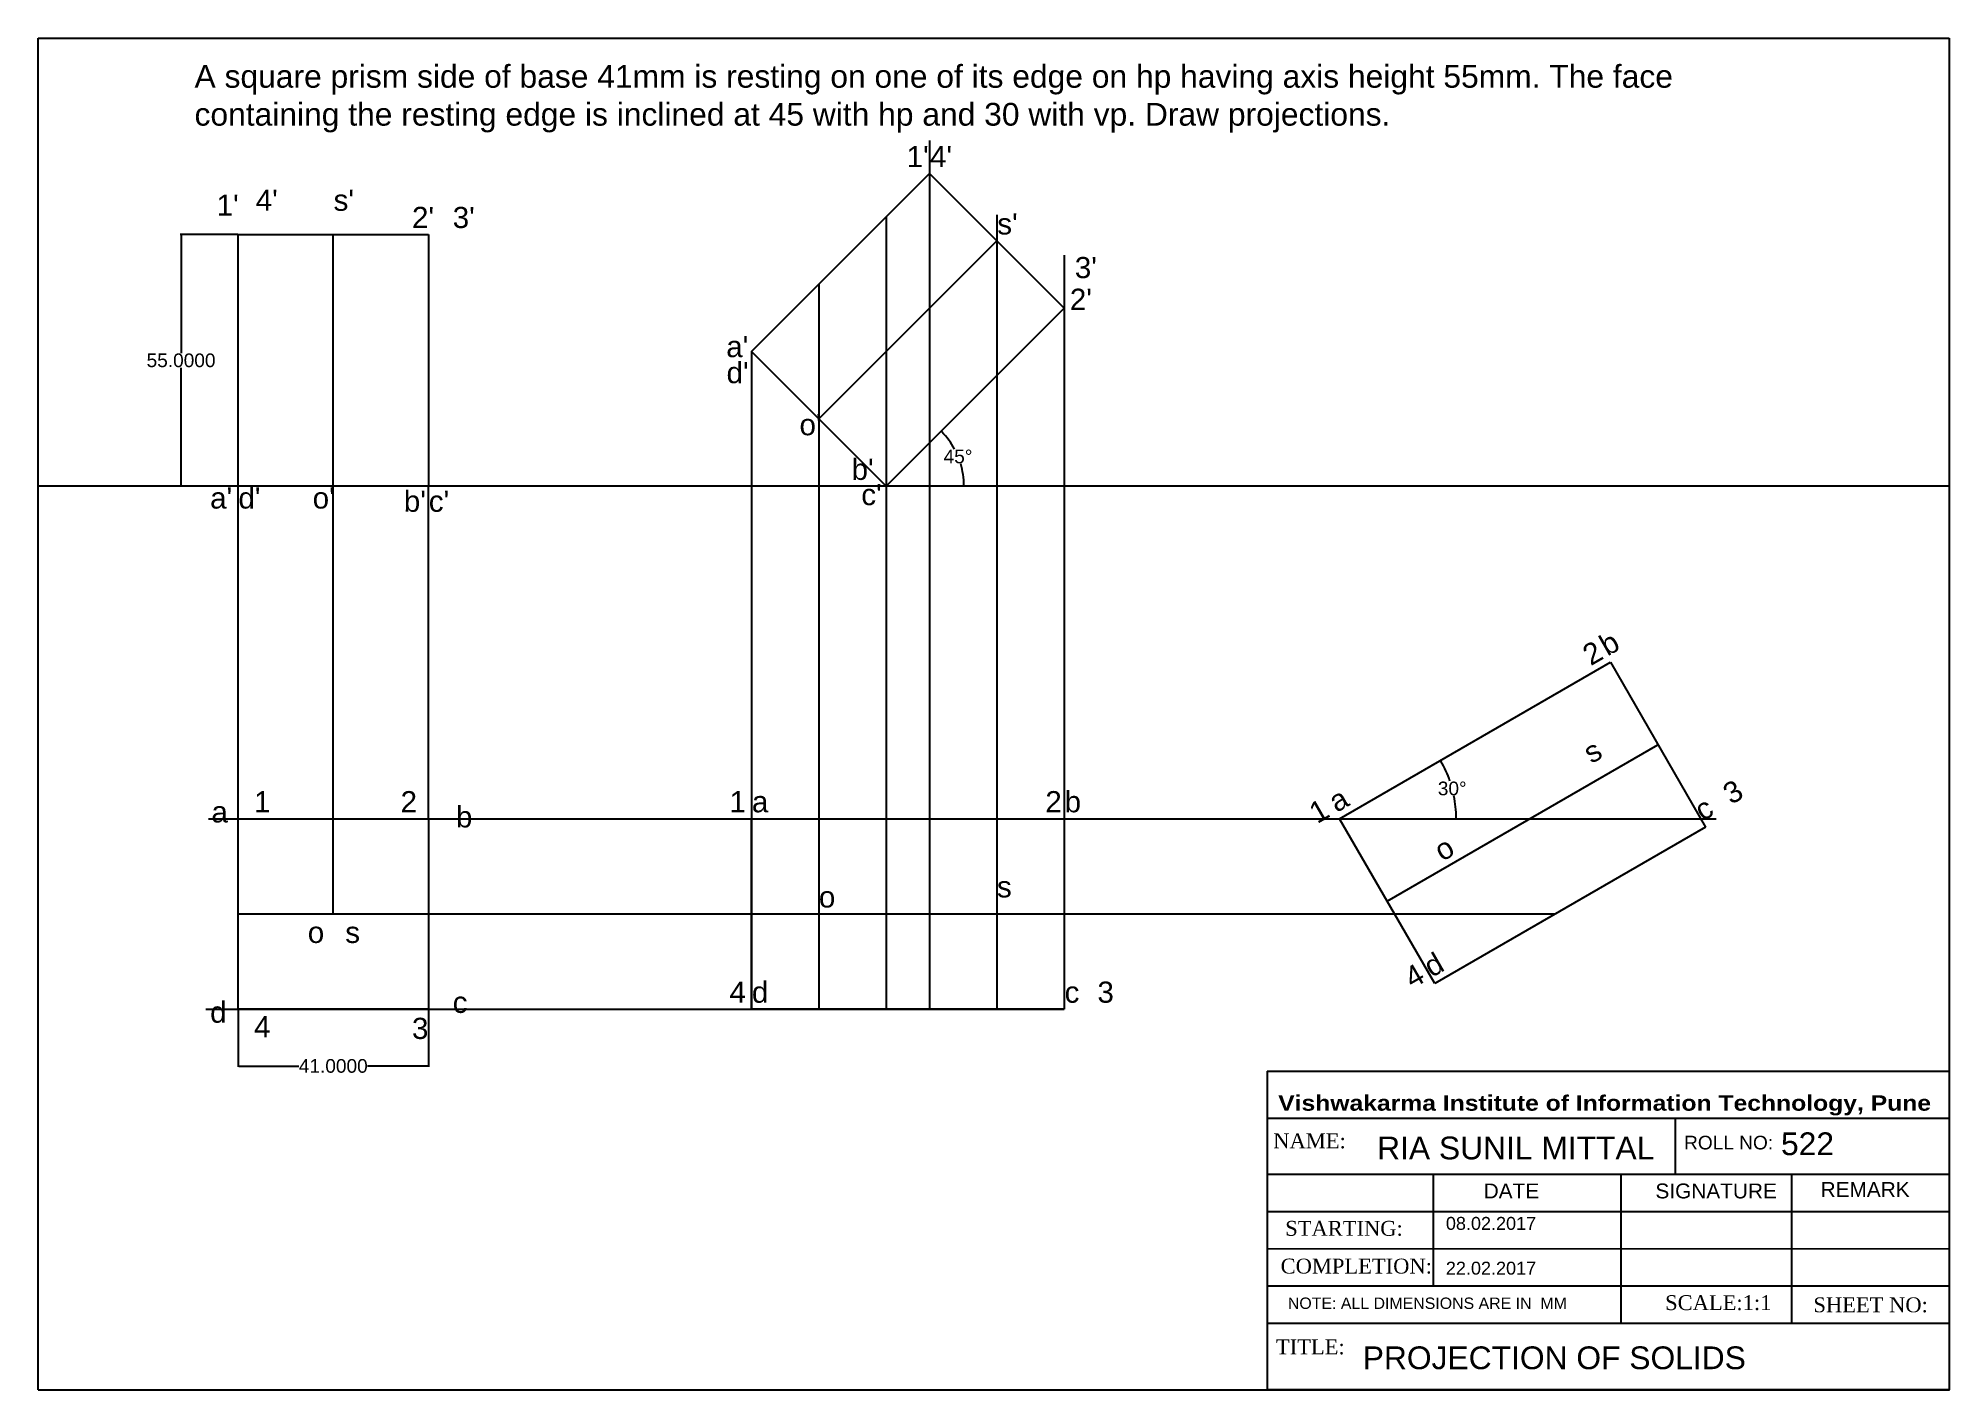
# Model space of a CAD drawing. Header units: inches. Extents: x 0 to 420, y 0 to 297.
import ezdxf

# ---------------------------------------------------------------- set-up
doc = ezdxf.new("R2010")
doc.units = ezdxf.units.IN
doc.header["$MEASUREMENT"] = 0
doc.styles.get("Standard").update_dxf_attribs({"font": 'arial.ttf'})
doc.dimstyles.get("Standard").update_dxf_attribs({"dimtxt": 3, "dimasz": 0.18, "dimexe": 0.18, "dimexo": 0.0625, "dimgap": 0.09, "dimtad": 0, "dimtih": 1, "dimtoh": 1, "dimdec": 4, "dimzin": 0, "dimdsep": 46, "dimtxsty": 'Standard', "dimcen": 0.09, "dimadec": 0, "dimazin": 0, "dimtfac": 1, "dimtdec": 4, "dimtofl": 0, "dimtmove": 0, "dimatfit": 3, "dimfxl": 1, "dimtolj": 1, "dimtzin": 0, "dimarcsym": 0})

# ---------------------------------------------------------------- blocks, each defined once
blk = doc.blocks.new('*D1')
at = {"color": 0, "lineweight": -2, "transparency": 16777216}
for start, end in [(18.7898, 29.5978), (0.4022, 11.2763)]:
    blk.add_arc((286.01, 125.57), 25.64, start, end, dxfattribs=at)
at = {"color": 0, "transparency": 16777216}
for points in [[(308.29, 138.23), (308.34, 138.26), (308.22, 138.4)], [(311.69, 125.75), (311.63, 125.75), (311.66, 125.57)]]:
    blk.add_solid(points, dxfattribs=at)
at = {"layer": 'Defpoints', "color": 0, "transparency": 16777216}
for p in [(345.54, 159.94), (311.27, 130.03), (286.01, 125.57), (286.01, 125.57), (311.66, 125.57)]:
    blk.add_point(p, dxfattribs=at)
at = {"color": 0, "transparency": 16777216, "insert": (310.78, 132.21), "char_height": 3, "attachment_point": 5}
blk.add_mtext('\\A1;30°', dxfattribs=at)
blk = doc.blocks.new('*D2')
at = {"color": 0, "lineweight": -2, "transparency": 16777216}
for p, q in [((43.92, 83.66), (43.92, 71.05)), ((85.77, 83.66), (85.77, 71.05)), ((44.1, 71.23), (57.31, 71.23)), ((85.59, 71.23), (72.38, 71.23))]:
    blk.add_line(p, q, dxfattribs=at)
at = {"color": 0, "transparency": 16777216}
for points in [[(44.1, 71.26), (44.1, 71.2), (43.92, 71.23)], [(85.59, 71.26), (85.59, 71.2), (85.77, 71.23)]]:
    blk.add_solid(points, dxfattribs=at)
at = {"layer": 'Defpoints', "color": 0, "transparency": 16777216}
for p in [(43.92, 83.72), (85.77, 83.72), (85.77, 71.23)]:
    blk.add_point(p, dxfattribs=at)
at = {"color": 0, "transparency": 16777216, "insert": (64.84, 71.23), "char_height": 3, "attachment_point": 5}
blk.add_mtext('\\A1;41.0000', dxfattribs=at)
blk = doc.blocks.new('*D3')
at = {"color": 0, "lineweight": -2, "transparency": 16777216}
for p, q in [((43.86, 253.97), (31.21, 253.97)), ((31.39, 253.79), (31.39, 227.91)), ((31.39, 198.8), (31.39, 224.67)), ((43.86, 198.62), (31.21, 198.62))]:
    blk.add_line(p, q, dxfattribs=at)
at = {"color": 0, "transparency": 16777216}
for points in [[(31.36, 253.79), (31.42, 253.79), (31.39, 253.97)], [(31.36, 198.8), (31.42, 198.8), (31.39, 198.62)]]:
    blk.add_solid(points, dxfattribs=at)
at = {"layer": 'Defpoints', "color": 0, "transparency": 16777216}
for p in [(43.92, 253.97), (31.39, 198.62), (43.92, 198.62)]:
    blk.add_point(p, dxfattribs=at)
at = {"color": 0, "transparency": 16777216, "insert": (31.39, 226.29), "char_height": 3, "attachment_point": 5}
blk.add_mtext('\\A1;55.0000', dxfattribs=at)
blk = doc.blocks.new('*D4')
at = {"color": 0, "lineweight": -2, "transparency": 16777216}
for start, end in [(28.5055, 44.3964), (0.6036, 16.7457)]:
    blk.add_arc((186.38, 198.62), 17.09, start, end, dxfattribs=at)
at = {"color": 0, "transparency": 16777216}
for points in [[(198.56, 210.55), (198.61, 210.59), (198.46, 210.7)], [(203.49, 198.8), (203.43, 198.8), (203.46, 198.62)]]:
    blk.add_solid(points, dxfattribs=at)
at = {"layer": 'Defpoints', "color": 0, "transparency": 16777216}
for p in [(225.51, 237.76), (202.88, 203.04), (0, 198.62), (186.38, 198.62), (420, 198.62)]:
    blk.add_point(p, dxfattribs=at)
at = {"color": 0, "transparency": 16777216, "insert": (202.16, 205.16), "char_height": 3, "attachment_point": 5}
blk.add_mtext('\\A1;45°', dxfattribs=at)

msp = doc.modelspace()

# ---------------------------------------------------------------- linework, layer by layer
for p, q in [((-0.00171, 0.08539), (-0.00171, 297.08539)), ((-0.00171, 297.08539), (419.99829, 297.08539)), ((419.99829, 297.08539), (419.99829, 0.08539)), ((64.84474, 198.6171), (64.84474, 253.9671)), ((171.57972, 213.4133), (210.71808, 252.55166)), ((419.99829, 198.6171), (-0.00171, 198.6171)), ((296.47584, 107.4529), (355.99844, 141.81829)), ((286.01334, 125.57448), (311.6579, 125.57448)), ((156.78351, 104.64948), (225.51429, 104.64948)), ((43.91974, 83.72448), (85.76974, 83.72448)), ((270.13672, 70.08534), (270.13672, 0.08534)), ((270.13672, 70.08534), (419.99829, 70.08534)), ((359.8079, 59.68649), (359.8079, 47.40394)), ((-0.00171, 0.08539), (419.99829, 0.08539)), ((420.13672, 0.08534), (270.13672, 0.08534))]:
    msp.add_line(p, q)
at = {"color": 18, "true_color": 0x000000}
for p, q in [((195.92187, 274.59671), (195.92187, 83.72448)), ((186.37593, 257.80193), (186.37593, 83.72448)), ((210.71808, 258.28852), (210.71808, 83.72448)), ((225.51429, 249.4438), (225.51429, 83.72448)), ((171.57972, 243.00572), (171.57972, 83.72448)), ((156.78351, 228.20951), (156.78351, 83.72448)), ((43.91974, 125.57448), (43.91974, 198.6171)), ((64.84474, 104.64948), (64.84474, 198.6171)), ((85.76974, 125.57448), (85.76974, 198.6171)), ((37.41469, 125.57448), (368.8063, 125.57448)), ((43.91974, 104.64948), (333.47017, 104.64948)), ((36.81495, 83.72448), (225.51429, 83.72448))]:
    msp.add_line(p, q, dxfattribs=at)
at = {"color": 6}
for p, q in [((156.78351, 228.20951), (195.92187, 267.34787)), ((195.92187, 267.34787), (225.51429, 237.75546)), ((43.91974, 198.6171), (43.91974, 253.9671)), ((43.91974, 253.9671), (85.76974, 253.9671)), ((85.76974, 253.9671), (85.76974, 198.6171)), ((225.51429, 237.75546), (186.37593, 198.6171)), ((186.37593, 198.6171), (156.78351, 228.20951)), ((85.76974, 198.6171), (43.91974, 198.6171)), ((286.01334, 125.57448), (345.53594, 159.93987)), ((345.53594, 159.93987), (366.46094, 123.69671)), ((43.91974, 125.57448), (85.76974, 125.57448)), ((156.78351, 125.57448), (225.51429, 125.57448)), ((156.78351, 83.72448), (156.78351, 125.57448)), ((225.51429, 125.57448), (225.51429, 83.72448)), ((306.93834, 89.33132), (286.01334, 125.57448)), ((366.46094, 123.69671), (306.93834, 89.33132)), ((225.51429, 83.72448), (156.78351, 83.72448))]:
    msp.add_line(p, q, dxfattribs=at)
at = {"color": 7}
for p, q in [((420.13672, 59.68649), (270.13672, 59.68649)), ((420.13672, 47.40394), (270.13672, 47.40394)), ((306.61304, 47.40394), (306.61304, 22.83882)), ((347.82348, 47.40394), (347.82348, 14.65045)), ((420.13672, 39.21556), (270.13672, 39.21556)), ((420.13672, 30.97713), (270.13672, 31.02683)), ((420.13672, 22.83882), (270.13672, 22.83882)), ((420.13672, 14.65045), (270.13672, 14.65045))]:
    msp.add_line(p, q, dxfattribs=at)
at = {"color": 7, "true_color": 0xffffff}
msp.add_line((385.34107, 47.40394), (385.34107, 14.65045), dxfattribs=at)
at = {"color": 6}
msp.add_lwpolyline([(43.91974, 125.57448), (85.76974, 125.57448), (85.76974, 83.72448), (43.91974, 83.72448)], close=True, dxfattribs=at)

# ---------------------------------------------------------------- texts
for s, height, p in [("1'", 4.651878, (190.86034, 268.75822)), ("4'", 4.651878, (195.99415, 268.75822)), ("1'", 4.651878, (39.20784, 258.08974)), ("4'", 4.651878, (47.79592, 259.16237)), ("s'", 4.651878, (64.91702, 259.16237)), ("2'", 4.651878, (82.14825, 255.37744)), ("3'", 4.651878, (91.09417, 255.37744)), ("s'", 4.651878, (210.79036, 253.96201)), ("3'", 4.651878, (227.8291, 244.36568)), ("2'", 4.651878, (226.73581, 237.38914)), ("a'", 4.651878, (151.21274, 227.00367)), ("d'", 4.651878, (151.28503, 221.28299)), ("o'", 4.651878, (167.3154, 209.84162)), ("b'", 4.651878, (178.76617, 200.02744)), ("a'", 4.651878, (37.77649, 193.73207)), ("d'", 4.651878, (43.99202, 193.73207)), ("o'", 4.651878, (60.32021, 193.73207)), ("b'", 4.651878, (80.35907, 193.01699)), ("c'", 4.651878, (85.84202, 193.01699)), ("c'", 4.651878, (180.90048, 194.47971)), ('1', 4.65188, (47.43658, 126.98483)), ('2', 4.65188, (79.64189, 126.98483)), ('1', 4.65188, (151.92842, 126.98483)), ('a', 4.65188, (156.85579, 126.98483)), ('2', 4.65188, (221.34874, 126.98483)), ('b', 4.65188, (225.58657, 126.98483)), ('a', 4.65188, (38.06054, 124.74998)), ('b', 4.65188, (91.80834, 123.65753)), ('o', 4.65188, (171.57972, 106.05983)), ('s', 4.65188, (210.71808, 108.28398)), ('o', 4.65188, (59.2452, 98.27201)), ('s', 4.65188, (67.47544, 98.27201)), ('4', 4.65188, (151.92842, 85.13483)), ('d', 4.65188, (156.85579, 85.13483)), ('c', 4.65188, (225.58657, 85.13483)), ('3', 4.65188, (232.79952, 85.13483)), ('d', 4.65188, (37.77499, 80.75242)), ('c', 4.65188, (91.09267, 82.89767)), ('4', 4.65188, (47.43658, 77.53453)), ('3', 4.65188, (82.14675, 77.17699))]:
    msp.add_text(s, height=height).set_placement(p)
for s, p in [('2', (341.2233, 159.0785)), ('b', (344.89337, 161.19741)), ('s', (341.3673, 137.56775)), ('a', (285.37076, 126.83202)), ('3', (372.06496, 128.56072)), ('1', (281.10353, 124.36833)), ('c', (365.81837, 124.95425)), ('o', (308.58456, 116.0724)), ('4', (302.02853, 88.12517)), ('d', (306.29576, 90.58886))]:
    msp.add_text(s, height=4.65188, rotation=30).set_placement(p)
at = {"color": 51, "true_color": 0xf8f6b0}
for s, p in [('08.02.2017', (309.38768, 35.22749)), ('22.02.2017', (309.38768, 25.38764))]:
    msp.add_text(s, height=2.837543, dxfattribs=at).set_placement(p)
at = {"color": 3, "insert": (34.35342, 291.21106), "char_height": 5, "attachment_point": 1}
msp.add_mtext_dynamic_manual_height_columns('A square prism side of base 41mm is resting on one of its edge on hp having axis height 55mm. The face containing the resting edge is inclined at 45 with hp and 30 with vp. Draw projections.', width=348.5094435, gutter_width=25, heights=[0], dxfattribs=at)
at = {"color": 7, "attachment_point": 1}
for s, insert, char_height, width in [('{\\fArial Black|b0|i0|c0|p34;Vishwakarma Institute of Information Technology, Pune}', (272.52997, 64.799), 3.3932628, 150.1832961), ('{\\fTimes New Roman|b0|i0|c0|p18;NAME:}', (271.45139, 56.42816), 3.2753486, 146.4562519), ('DATE', (317.69255, 45.41013), 3.275349, 10.791), ('SIGNATURE', (355.44429, 45.41013), 3.275349, 10.791), ('REMARK', (391.74385, 45.7391), 3.275349, 10.791), ('{\\fTimes New Roman|b0|i0|c0|p18;STARTING:}', (274.08049, 37.19333), 3.2753486, 10.791), ('{\\fTimes New Roman|b0|i0|c0|p18;COMPLETION:}', (273.06644, 28.90197), 3.2753486, 10.791), ('{\\fTimes New Roman|b0|i0|c0|p18;SCALE:1:1}', (357.57502, 20.86685), 3.2753486, 10.791), ('{\\fTimes New Roman|b0|i0|c0|p18;SHEET NO:}', (390.1684, 20.39094), 3.2753486, 36.0616299), ('{\\fTimes New Roman|b0|i0|c0|p18;TITLE:}', (272.03556, 11.15339), 3.2753486, 177.6465479)]:
    msp.add_mtext(s, dxfattribs=dict(at, insert=insert, char_height=char_height, width=width))
at = {"color": 51, "true_color": 0xf8f6b0, "char_height": 5, "attachment_point": 1}
for s, width, insert in [('RIA SUNIL MITTAL', 96.8691761, (294.28122, 55.71727)), ('522', 27.2517186, (383.03887, 56.64348)), ('PROJECTION OF SOLIDS', 99.3349324, (291.11096, 9.61025))]:
    msp.add_mtext_dynamic_manual_height_columns(s, width=width, gutter_width=25, heights=[0], dxfattribs=dict(at, insert=insert))
at = {"insert": (361.74381, 55.8995), "char_height": 3, "attachment_point": 1}
msp.add_mtext_dynamic_manual_height_columns('ROLL NO:', width=20.2526432, gutter_width=25, heights=[0], dxfattribs=at)
at = {"insert": (274.66179, 20.35168), "char_height": 2.5, "width": 65.06872, "attachment_point": 1}
msp.add_mtext('NOTE: ALL DIMENSIONS ARE IN  MM', dxfattribs=at)

# ---------------------------------------------------------------- dimensions: what is measured, and where the dimension line sits
at = {"color": 4}
dim = msp.add_linear_dim(base=(31.38988, 198.6171), p1=(43.91974, 253.9671), p2=(43.91974, 198.6171), angle=90, text='55.0000', dimstyle='Standard', dxfattribs=at)
dim.commit()
dim.dimension.update_dxf_attribs({"geometry": '*D3', "text_midpoint": (31.38988, 226.2921)})
for base, line1, line2, picture, middle in [((202.87918, 203.03913), ((419.99829, 198.6171), (-0.00171, 198.6171)), ((225.51429, 237.75546), (186.37593, 198.6171)), '*D4', (202.1608, 205.1554)), ((311.2683, 130.02761), ((286.01334, 125.57448), (311.6579, 125.57448)), ((286.01334, 125.57448), (345.53594, 159.93987)), '*D1', (310.78408, 132.21178))]:
    dim = msp.add_angular_dim_2l(base=base, line1=line1, line2=line2, dimstyle='Standard', dxfattribs=at)
    dim.commit()
    dim.dimension.update_dxf_attribs({"geometry": picture, "text_midpoint": middle})
dim = msp.add_linear_dim(base=(85.76974, 71.22854), p1=(43.91974, 83.72448), p2=(85.76974, 83.72448), text='41.0000', dimstyle='Standard', dxfattribs=at)
dim.commit()
dim.dimension.update_dxf_attribs({"geometry": '*D2', "text_midpoint": (64.84474, 71.22854)})

doc.saveas('drawing.dxf')
